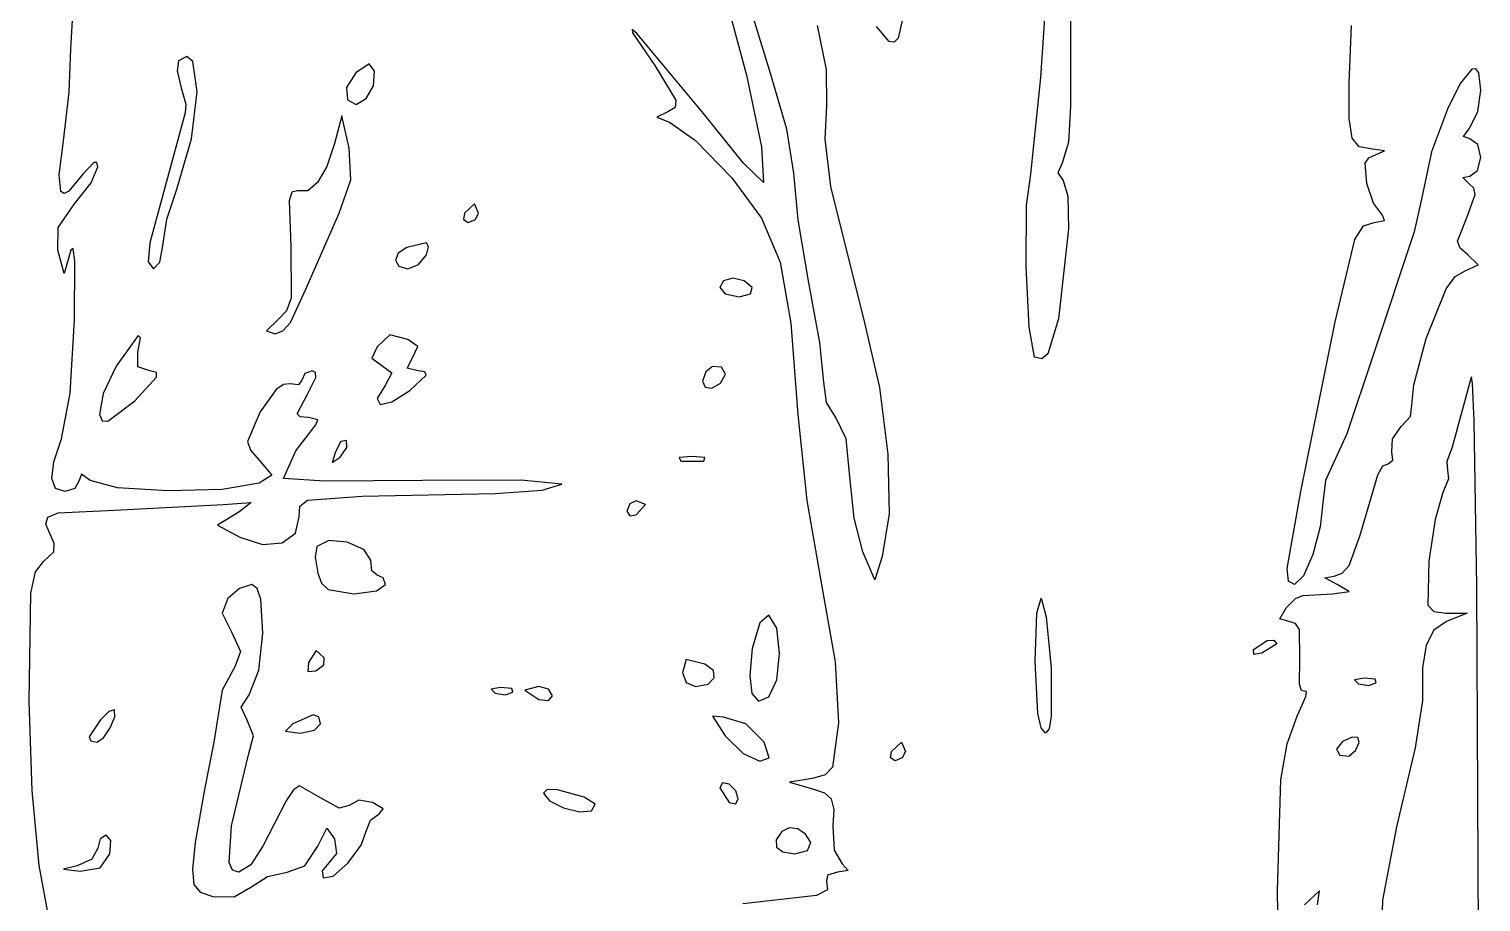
# Model space of a CAD drawing. Extents: x 0 to 282, y 0 to 282.
# Drawn here: x 227 to 282.2, y 194.3 to 227.5 of the extents above; entities that cross this region are included whole.
import ezdxf

# ---------------------------------------------------------------- set-up
doc = ezdxf.new("R2010")
doc.units = 0

msp = doc.modelspace()

# ---------------------------------------------------------------- linework, layer by layer
at = {"layer": 'Layer 1'}
for p, q in [((265.499256, 225.636505), (265.781478, 230.010955)), ((255.198772, 225.883437), (254.105162, 229.446497)), ((266.628146, 229.234843), (266.628146, 224.542893)), ((253.528039, 228.654951), (254.312418, 225.733507)), ((260.248022, 227.919096), (260.076043, 227.140228)), ((228.634574, 226.730102), (228.69631, 227.823713)), ((250.162876, 227.303372), (249.961131, 227.465567)), ((249.961131, 227.465567), (249.984282, 227.337546)), ((249.984282, 227.337546), (250.824334, 226.095104)), ((256.997939, 227.612062), (257.333077, 225.949599)), ((259.732084, 227.002977), (259.255834, 227.576798)), ((277.212828, 225.424908), (277.30874, 227.617094)), ((252.623504, 224.331214), (250.162876, 227.303372)), ((259.92308, 226.987059), (259.732084, 227.002977)), ((260.076043, 227.140228), (259.92308, 226.987059)), ((228.572838, 225.089685), (228.634574, 226.730102)), ((232.728, 226.272), (232.675083, 225.892763)), ((233.049078, 226.434683), (232.727996, 226.272006)), ((232.727996, 226.272006), (232.728, 226.272)), ((233.272595, 226.250508), (233.049078, 226.434683)), ((233.43355, 225.094607), (233.272595, 226.250508)), ((232.675083, 225.892763), (232.833833, 225.24894)), ((239.466, 225.813), (239.108812, 225.261784)), ((239.466004, 225.812994), (239.466, 225.813)), ((239.977532, 226.165773), (239.466004, 225.812994)), ((240.17156, 225.88355), (239.977532, 226.165773)), ((240.135731, 225.32076), (240.17156, 225.88355)), ((250.824334, 226.095104), (251.626905, 224.776599)), ((254.312418, 225.733507), (254.878518, 223.010502)), ((255.842591, 223.678575), (255.198772, 225.883437)), ((257.333077, 225.949599), (257.350717, 224.578172)), ((281.869489, 225.954089), (281.437336, 225.407283)), ((282.029962, 225.971452), (281.869489, 225.954089)), ((282.141239, 225.815183), (282.029962, 225.971452)), ((282.217858, 225.160339), (282.141239, 225.815183)), ((232.833833, 225.24894), (233.010222, 224.627169)), ((239.108812, 225.261784), (239.1485, 224.78994)), ((239.858468, 224.847266), (240.135731, 225.32076)), ((265.1112, 221.967615), (265.499256, 225.636505)), ((277.216687, 224.086007), (277.212828, 225.424908)), ((281.437336, 225.407283), (280.952266, 224.437139)), ((282.102654, 224.346745), (282.217858, 225.160339)), ((228.352352, 223.237602), (228.572838, 225.089685)), ((233.010222, 224.627169), (232.974944, 224.296439)), ((233.224089, 223.310321), (233.43355, 225.094607)), ((239.1485, 224.78994), (239.481986, 224.618512)), ((239.481986, 224.618512), (239.858468, 224.847266)), ((251.626905, 224.776599), (251.598242, 224.502644)), ((257.350717, 224.578172), (257.28402, 223.293291)), ((232.974944, 224.296439), (231.634384, 219.357549)), ((238.936227, 224.190323), (238.654005, 223.131993)), ((239.218449, 222.955603), (238.936227, 224.190323)), ((251.318223, 224.331214), (250.903708, 224.137186)), ((250.903708, 224.137186), (251.388778, 223.943158)), ((251.598242, 224.502644), (251.318223, 224.331214)), ((254.197771, 222.382119), (252.623504, 224.331214)), ((266.628146, 224.542893), (266.548771, 223.189106)), ((277.323072, 223.339111), (277.216687, 224.086007)), ((280.952266, 224.437139), (280.339315, 222.81877)), ((281.798934, 223.731589), (282.102654, 224.346745)), ((251.388778, 223.943158), (252.372147, 223.242014)), ((256.115995, 222.002877), (255.842591, 223.678575)), ((281.560809, 223.400859), (281.798934, 223.731589)), ((228.195256, 221.937836), (228.352352, 223.237602)), ((232.65744, 221.403666), (233.224089, 223.310321)), ((238.654, 223.132), (238.3591, 222.255566)), ((238.654005, 223.131993), (238.654, 223.132)), ((239.275775, 221.747335), (239.218449, 222.955603)), ((252.372147, 223.242014), (253.752388, 221.826488)), ((254.878518, 223.010502), (254.951834, 221.650104)), ((257.28402, 223.293291), (257.505057, 221.495777)), ((266.548771, 223.189106), (266.310646, 222.390943)), ((277.594821, 223.008934), (277.323072, 223.339111)), ((278.094773, 222.920188), (277.594821, 223.008934)), ((278.562204, 222.854042), (278.094773, 222.920188)), ((281.798934, 223.308255), (281.560809, 223.400859)), ((282.103205, 223.100998), (281.798934, 223.308255)), ((282.222268, 222.602699), (282.103205, 223.100998)), ((229.5077, 222.412984), (229.093186, 221.967602)), ((229.619046, 222.409125), (229.5077, 222.412984)), ((229.657631, 222.249824), (229.619046, 222.409125)), ((254.951834, 221.650104), (254.197771, 222.382119)), ((266.310646, 222.390943), (266.143076, 222.016117)), ((277.82137, 222.386612), (277.962482, 222.592215)), ((277.883106, 221.614911), (277.82137, 222.386612)), ((277.962482, 222.592215), (278.235884, 222.708521)), ((278.235884, 222.708521), (278.562204, 222.854042)), ((280.339315, 222.81877), (279.964488, 221.015189)), ((282.089976, 222.1044), (282.222268, 222.602699)), ((228.259749, 221.306144), (228.195256, 221.937836)), ((229.093186, 221.967602), (228.555751, 221.32268)), ((229.401867, 221.636874), (229.657631, 222.249824)), ((238.3591, 222.255566), (238.01459, 221.650332)), ((253.752388, 221.826488), (254.88789, 220.291906)), ((256.279155, 220.225759), (256.115995, 222.002877)), ((264.954655, 220.77754), (265.1112, 221.967615)), ((266.143076, 222.016117), (266.345923, 221.720665)), ((281.529941, 221.835407), (281.798934, 221.897143)), ((281.763656, 221.614921), (281.529941, 221.835407)), ((281.798934, 221.897143), (282.089976, 222.1044)), ((228.378191, 221.234623), (228.259749, 221.306144)), ((228.555751, 221.32268), (228.378191, 221.234623)), ((228.775686, 220.838714), (229.401867, 221.636874)), ((232.287023, 220.261544), (232.65744, 221.403666)), ((237.035633, 221.284874), (236.934209, 220.949183)), ((237.24289, 221.33283), (237.035633, 221.284874)), ((237.637008, 221.33614), (237.24289, 221.33283)), ((238.01459, 221.650332), (237.637008, 221.33614)), ((238.830393, 220.486153), (239.275775, 221.747335)), ((257.505057, 221.495777), (258.797107, 216.323162)), ((266.345923, 221.720665), (266.526722, 221.137478)), ((278.143281, 220.869663), (277.883106, 221.614911)), ((281.95603, 221.436326), (281.763656, 221.614921)), ((282.006191, 221.191587), (281.95603, 221.436326)), ((228.153915, 219.943539), (228.775686, 220.838714)), ((236.934209, 220.949183), (236.995945, 219.21616)), ((243.981056, 220.838778), (243.593, 220.486)), ((244.122167, 220.486), (243.981056, 220.838778)), ((264.943631, 218.453063), (264.954655, 220.77754)), ((266.526722, 221.137478), (266.548771, 219.886219)), ((278.482829, 220.415461), (278.143281, 220.869663)), ((279.964488, 221.015189), (279.682266, 219.780469)), ((281.6931, 220.344921), (282.006191, 221.191587)), ((232.128273, 219.251716), (232.287023, 220.261544)), ((237.560393, 217.593373), (238.830393, 220.486153)), ((243.593, 220.486), (243.557722, 220.243465)), ((243.557722, 220.243465), (243.734111, 220.133222)), ((243.593, 220.486), (243.593, 220.486)), ((243.734111, 220.133222), (244.007514, 220.243465)), ((244.007514, 220.243465), (244.122167, 220.486)), ((254.88789, 220.291906), (255.586831, 218.62503)), ((256.68044, 217.840097), (256.279155, 220.225759)), ((278.165329, 220.133239), (278.562205, 220.208204)), ((278.562205, 220.208204), (278.482829, 220.415461)), ((281.327093, 219.423288), (281.6931, 220.344921)), ((228.140686, 219.074824), (228.153915, 219.943539)), ((266.548771, 219.886219), (266.169534, 216.464275)), ((277.424493, 219.48942), (277.755223, 220.009767)), ((277.755223, 220.009767), (278.165329, 220.133239)), ((279.682266, 219.780469), (278.130046, 215.088519)), ((228.387631, 218.192879), (228.140686, 219.074824)), ((228.634576, 219.074824), (228.387631, 218.192879)), ((228.726078, 219.142619), (228.634576, 219.074824)), ((228.784506, 218.664714), (228.726078, 219.142619)), ((231.634384, 219.357549), (231.572648, 218.638764)), ((232.01803, 218.625535), (232.128273, 219.251716)), ((236.995945, 219.21616), (237.013584, 217.253832)), ((241.406, 219.181), (241.074168, 218.964923)), ((242.146834, 219.35739), (241.406, 219.181)), ((241.406, 219.181), (241.406, 219.181)), ((242.229516, 219.210766), (242.146834, 219.35739)), ((242.146834, 218.898778), (242.229516, 219.210766)), ((276.683659, 216.358519), (277.424493, 219.48942)), ((281.430171, 219.159256), (281.327093, 219.423288)), ((281.728378, 218.898531), (281.430171, 219.159256)), ((228.775687, 216.428984), (228.784506, 218.664714)), ((231.572648, 218.638764), (231.775495, 218.369771)), ((231.775495, 218.369771), (232.01803, 218.625535)), ((241.074168, 218.964923), (240.973847, 218.69593)), ((240.973847, 218.69593), (241.098422, 218.466625)), ((241.441278, 218.369611), (241.846972, 218.528361)), ((241.846972, 218.528361), (242.146834, 218.898778)), ((255.586831, 218.62503), (255.99473, 216.309923)), ((281.622545, 218.298808), (282.112024, 218.519294)), ((282.112024, 218.519294), (281.728378, 218.898531)), ((241.098422, 218.466625), (241.441278, 218.369611)), ((253.788889, 218.016778), (253.436111, 217.919764)), ((254.225452, 217.919764), (253.788889, 218.016778)), ((265.051669, 216.148429), (264.943631, 218.453063)), ((280.894939, 217.60648), (281.247166, 218.079975)), ((281.247166, 218.079975), (281.622545, 218.298808)), ((236.978307, 216.336605), (237.560393, 217.593373)), ((253.436111, 217.919764), (253.295, 217.664)), ((253.295, 217.664), (253.506667, 217.421465)), ((253.295, 217.664), (253.295, 217.664)), ((253.506667, 217.421465), (254.035834, 217.311222)), ((254.035834, 217.311222), (254.467987, 217.421465)), ((254.529723, 217.664), (254.225452, 217.919764)), ((254.467987, 217.421465), (254.529723, 217.664)), ((257.094954, 215.569093), (256.68044, 217.840097)), ((280.140875, 215.723528), (280.894939, 217.60648)), ((237.013584, 217.253832), (236.837195, 216.770416)), ((228.608118, 213.642037), (228.775687, 216.428984)), ((236.502056, 216.42921), (236.065493, 216.019106)), ((236.837195, 216.770416), (236.502056, 216.42921)), ((236.687265, 216.010837), (236.978307, 216.336605)), ((255.99473, 216.309923), (256.257108, 212.830648)), ((258.797107, 216.323162), (259.368166, 213.862536)), ((266.169534, 216.464275), (265.76384, 215.145768)), ((275.378379, 209.902679), (276.683659, 216.358519)), ((231.193033, 215.842394), (230.364005, 214.664996)), ((231.175394, 215.194163), (231.276818, 215.741522)), ((231.276818, 215.741522), (231.193033, 215.842394)), ((236.065493, 216.019106), (236.396223, 215.900043)), ((236.396223, 215.900043), (236.687265, 216.010837)), ((240.753249, 215.864611), (240.276997, 215.406)), ((241.441167, 215.688222), (240.753249, 215.864611)), ((265.252311, 215.017885), (265.051669, 216.148429)), ((231.179803, 214.642947), (231.175394, 215.194163)), ((240.277, 215.406), (240.074153, 214.973847)), ((240.276997, 215.406), (240.277, 215.406)), ((241.820403, 215.414819), (241.441167, 215.688222)), ((241.617556, 214.982666), (241.820403, 215.414819)), ((257.244885, 214.065377), (257.094954, 215.569093)), ((279.673444, 213.964053), (280.140875, 215.723528)), ((230.364, 214.665), (229.861291, 213.628713)), ((230.364005, 214.664996), (230.364, 214.665)), ((231.634005, 214.488607), (231.179803, 214.642947)), ((240.074153, 214.973847), (240.453389, 214.700444)), ((240.453389, 214.700444), (240.828215, 214.422631)), ((241.419119, 214.5902), (241.617556, 214.982666)), ((253.025174, 214.661257), (252.765, 214.454)), ((253.364723, 214.630389), (253.025174, 214.661257)), ((265.534534, 214.951189), (265.252311, 215.017885)), ((265.76384, 215.145768), (265.534534, 214.951189)), ((278.130046, 215.088519), (277.120219, 212.098723)), ((231.06956, 213.359717), (231.894177, 214.254891)), ((231.888114, 214.436241), (231.634005, 214.488607)), ((231.894177, 214.254891), (231.888114, 214.436241)), ((237.418749, 214.135931), (237.282047, 213.959542)), ((237.533402, 214.391695), (237.418749, 214.135931)), ((237.806805, 214.488709), (237.533402, 214.391695)), ((237.630416, 213.606764), (237.943506, 214.246174)), ((237.933033, 214.425319), (237.806805, 214.488709)), ((237.943506, 214.246174), (237.933033, 214.425319)), ((240.828215, 214.422631), (240.5945, 213.95961)), ((241.829223, 214.488777), (241.419119, 214.5902)), ((241.511723, 213.747943), (242.133494, 214.330027)), ((242.092153, 214.452397), (241.829223, 214.488777)), ((242.133494, 214.330027), (242.092153, 214.452397)), ((252.765, 214.454), (252.639874, 214.10012)), ((252.639874, 214.10012), (252.742951, 213.871916)), ((252.765, 214.454), (252.765, 214.454)), ((253.329445, 214.030666), (253.519063, 214.370215)), ((253.519063, 214.370215), (253.364723, 214.630389)), ((281.834214, 214.206672), (281.128658, 211.596112)), ((281.866857, 214.26571), (281.834214, 214.206672)), ((281.898569, 214.010969), (281.866857, 214.26571)), ((228.281798, 211.913424), (228.608118, 213.642037)), ((229.861291, 213.628713), (229.729, 212.83055)), ((236.435381, 213.783154), (235.831248, 212.93649)), ((236.719257, 213.978284), (236.435381, 213.783154)), ((236.960138, 213.99482), (236.719257, 213.978284)), ((237.282047, 213.959542), (236.960138, 213.99482)), ((237.23795, 212.861521), (237.630416, 213.606764)), ((240.5945, 213.95961), (240.281409, 213.440364)), ((240.832625, 213.314686), (241.511723, 213.747943)), ((252.742951, 213.871916), (252.998164, 213.828921)), ((252.998164, 213.828921), (253.329445, 214.030666)), ((257.355128, 213.289263), (257.244885, 214.065377)), ((259.368166, 213.862536), (259.68787, 211.322535)), ((279.57643, 213.077698), (279.673444, 213.964053)), ((281.958789, 212.588268), (281.898569, 214.010969)), ((230.042091, 212.579196), (231.06956, 213.359717)), ((240.281409, 213.440364), (240.391653, 213.218775)), ((240.391653, 213.218775), (240.832625, 213.314686)), ((257.703496, 212.724817), (257.355128, 213.289263)), ((279.541152, 212.764608), (279.57643, 213.077698)), ((229.729, 212.83055), (229.82436, 212.590771)), ((229.82436, 212.590771), (230.042091, 212.579196)), ((235.831248, 212.93649), (235.350588, 211.8076)), ((237.185036, 211.459231), (237.947916, 212.442597)), ((237.347642, 212.748521), (237.23795, 212.861521)), ((237.665694, 212.724819), (237.347642, 212.748521)), ((238.018471, 212.636625), (237.665694, 212.724819)), ((237.947916, 212.442597), (238.018471, 212.636625)), ((256.257108, 212.830648), (256.609886, 209.56745)), ((258.100371, 211.913429), (257.703496, 212.724817)), ((279.188374, 212.372142), (279.541152, 212.764608)), ((282.06352, 206.28676), (281.958789, 212.588268)), ((227.991307, 211.033687), (228.281798, 211.913424)), ((258.232663, 210.467037), (258.100371, 211.913429)), ((277.120219, 212.098723), (276.507266, 210.749349)), ((278.835596, 211.419641), (278.866464, 211.90912)), ((278.866464, 211.90912), (279.188374, 212.372142)), ((235.350588, 211.8076), (235.459177, 211.477973)), ((235.459177, 211.477973), (235.79597, 211.10204)), ((236.713196, 210.396487), (237.185036, 211.459231)), ((238.69, 211.42), (238.566528, 211.009896)), ((238.901667, 211.803645), (238.69, 211.419999)), ((238.69, 211.419999), (238.69, 211.42)), ((238.866389, 211.208333), (239.122153, 211.57875)), ((239.113334, 211.843333), (238.901667, 211.803645)), ((239.122153, 211.57875), (239.113334, 211.843333)), ((259.68787, 211.322535), (259.729762, 209.060345)), ((278.870874, 211.097731), (278.835596, 211.419641)), ((281.128658, 211.596112), (280.921401, 211.049306)), ((227.915791, 210.405302), (227.991307, 211.033687)), ((235.79597, 211.10204), (236.27222, 210.528776)), ((238.566528, 211.009896), (238.866389, 211.208333)), ((252.236334, 211.243389), (251.746855, 211.194882)), ((251.746855, 211.194882), (251.813, 211.067)), ((251.813, 211.067), (252.694945, 211.067)), ((251.813, 211.067), (251.813, 211.067)), ((252.730223, 211.194882), (252.236334, 211.243389)), ((252.694945, 211.067), (252.730223, 211.194882)), ((278.297613, 210.542105), (278.489435, 210.88882)), ((278.489435, 210.88882), (278.694485, 210.96103)), ((278.694485, 210.96103), (278.870874, 211.097731)), ((280.921401, 211.049306), (280.952269, 210.714167)), ((228.058556, 210.028271), (227.915791, 210.405302)), ((228.952076, 210.325928), (228.793326, 210.021657)), ((229.044681, 210.564053), (228.952076, 210.325928)), ((229.37541, 210.325928), (229.044681, 210.564053)), ((230.413348, 210.051423), (229.37541, 210.325928)), ((235.79597, 210.220095), (234.380999, 209.978663)), ((236.27222, 210.528776), (235.79597, 210.220095)), ((238.274238, 210.295064), (236.713196, 210.396487)), ((242.004866, 210.325932), (238.274238, 210.295064)), ((245.748723, 210.334751), (242.004866, 210.325932)), ((247.296536, 210.184821), (245.748723, 210.334751)), ((258.400232, 208.892766), (258.232663, 210.467037)), ((276.313239, 210.326015), (276.225044, 209.585179)), ((276.507266, 210.749349), (276.313239, 210.326015)), ((277.636155, 208.24464), (278.297613, 210.542105)), ((280.983137, 210.383438), (280.77588, 209.8675)), ((280.952269, 210.714167), (280.983137, 210.383438)), ((228.422909, 209.902594), (228.058556, 210.028271)), ((228.793326, 210.021657), (228.422909, 209.902594)), ((232.334335, 209.929053), (230.413348, 210.051423)), ((234.380999, 209.978663), (232.334335, 209.929053)), ((237.626006, 209.576279), (239.711806, 209.72621)), ((239.711806, 209.72621), (244.756536, 209.832043)), ((244.756536, 209.832043), (246.542472, 209.955515)), ((246.542472, 209.955515), (247.296536, 210.184821)), ((274.858031, 206.98785), (275.378379, 209.902679)), ((280.77588, 209.8675), (280.484838, 208.840032)), ((228.153915, 209.091207), (230.292635, 209.197041)), ((230.292635, 209.197041), (234.420135, 209.408708)), ((235.019858, 209.126486), (234.208469, 208.632597)), ((234.420135, 209.408708), (235.48729, 209.492492)), ((235.48729, 209.492492), (235.019858, 209.126486)), ((237.312916, 208.950098), (237.335515, 209.349178)), ((237.335515, 209.349178), (237.626006, 209.576279)), ((249.877243, 209.435403), (249.767, 209.162)), ((249.767, 209.162), (249.877243, 208.985611)), ((249.767, 209.162), (249.767, 209.162)), ((250.119778, 209.550056), (249.877243, 209.435403)), ((250.472556, 209.408945), (250.119778, 209.550056)), ((250.119778, 209.020889), (250.472556, 209.408945)), ((256.609886, 209.56745), (257.174331, 206.304258)), ((276.225044, 209.585179), (276.113699, 208.562675)), ((227.682075, 208.667874), (227.757591, 208.92915)), ((227.999575, 207.92704), (227.682075, 208.667874)), ((227.757591, 208.92915), (228.153915, 209.091207)), ((234.208469, 208.632597), (235.055136, 208.173986)), ((237.168496, 208.322814), (237.312916, 208.950098)), ((249.877243, 208.985611), (250.119778, 209.020889)), ((258.726552, 207.609537), (258.400232, 208.892766)), ((259.729762, 209.060345), (259.467385, 207.433152)), ((276.113699, 208.562675), (275.836989, 207.517019)), ((280.484838, 208.840032), (280.246713, 207.25694)), ((235.055136, 208.173986), (235.91393, 207.888456)), ((236.660276, 207.953499), (237.168496, 208.322814)), ((238.442614, 208.04689), (237.984003, 207.821996)), ((239.139349, 207.980745), (238.442614, 208.04689)), ((277.208412, 207.098114), (277.636155, 208.24464)), ((227.611519, 207.256762), (227.990755, 207.618359)), ((227.990755, 207.618359), (227.999575, 207.92704)), ((235.91393, 207.888456), (236.660276, 207.953499)), ((237.984, 207.822), (237.922264, 207.416305)), ((237.984003, 207.821996), (237.984, 207.822)), ((239.769939, 207.702933), (239.139349, 207.980745)), ((240.030113, 207.292829), (239.769939, 207.702933)), ((259.185163, 206.551207), (258.726552, 207.609537)), ((275.836989, 207.517019), (275.480904, 206.702873)), ((227.295121, 206.860986), (227.611519, 207.256762)), ((237.922264, 207.416305), (238.019278, 206.79894)), ((240.074211, 206.891544), (240.030113, 207.292829)), ((259.467385, 207.433152), (259.185163, 206.551207)), ((274.902129, 206.494513), (274.858031, 206.98785)), ((276.946585, 206.80597), (277.208412, 207.098114)), ((280.246713, 207.25694), (280.207026, 205.594471)), ((227.117629, 206.048493), (227.295121, 206.860986)), ((235.514223, 206.375178), (235.042382, 206.216428)), ((235.718035, 206.222284), (235.514223, 206.375178)), ((238.019278, 206.79894), (238.164799, 206.424664)), ((238.164799, 206.424664), (238.416152, 206.185988)), ((240.277058, 206.728384), (240.074211, 206.891544)), ((240.246187, 206.133071), (240.594558, 206.375606)), ((240.501954, 206.63137), (240.277058, 206.728384)), ((240.594558, 206.375606), (240.501954, 206.63137)), ((275.131434, 206.374899), (274.902129, 206.494513)), ((275.480904, 206.702873), (275.131434, 206.374899)), ((276.291189, 206.626274), (276.648377, 206.69242)), ((276.75421, 206.37492), (276.291189, 206.626274)), ((276.648377, 206.69242), (276.946585, 206.80597)), ((277.208412, 206.105927), (276.75421, 206.37492)), ((227.047074, 201.929812), (227.117629, 206.048493)), ((234.597, 205.846), (234.389743, 205.290375)), ((235.042382, 206.216428), (234.597, 205.846011)), ((234.597, 205.846011), (234.597, 205.846)), ((235.854874, 205.813489), (235.718035, 206.222284)), ((235.937557, 204.527502), (235.854874, 205.813489)), ((238.416152, 206.185988), (239.395108, 206.022828)), ((239.395108, 206.022828), (240.246187, 206.133071)), ((257.174331, 206.304258), (257.67704, 203.433527)), ((265.351024, 205.288399), (265.507569, 205.850088)), ((265.507569, 205.850088), (265.703802, 205.148391)), ((274.813931, 205.492975), (275.171119, 205.841343)), ((275.171119, 205.841343), (275.448931, 205.951586)), ((275.448931, 205.951586), (276.577821, 206.022142)), ((276.577821, 206.022142), (277.208412, 206.105927)), ((282.186992, 181.433572), (282.06352, 206.28676)), ((234.389743, 205.290375), (234.738111, 204.576)), ((265.287083, 203.446789), (265.351024, 205.288399)), ((274.575806, 205.069641), (274.813931, 205.492975)), ((280.207026, 205.594471), (280.430268, 205.346976)), ((280.430268, 205.346976), (280.881713, 205.28138)), ((280.881713, 205.28138), (281.693102, 205.28138)), ((281.693102, 205.28138), (280.91699, 204.96388)), ((254.820042, 204.919958), (254.529, 203.941)), ((255.164, 205.211), (254.820042, 204.919958)), ((255.461656, 204.711047), (255.164, 205.211)), ((255.560875, 203.751379), (255.461656, 204.711047)), ((265.703802, 205.148391), (265.886806, 203.199844)), ((274.919764, 204.963808), (274.575806, 205.069641)), ((275.179387, 204.897111), (274.919764, 204.963808)), ((275.329869, 204.668357), (275.179387, 204.897111)), ((280.91699, 204.96388), (280.43633, 204.634254)), ((234.738111, 204.576), (235.086479, 203.830756)), ((235.782114, 203.115838), (235.937557, 204.527502)), ((273.577531, 203.905405), (274.097878, 204.249364)), ((274.097878, 204.249364), (274.351437, 204.252671)), ((274.351437, 204.252671), (274.459476, 204.117072)), ((275.343098, 203.552698), (275.329869, 204.668357)), ((280.43633, 204.634254), (280.140879, 204.073118)), ((235.086479, 203.830756), (234.879222, 203.27072)), ((237.953631, 203.870612), (237.666999, 203.412)), ((238.266722, 203.588389), (237.953631, 203.870612)), ((254.529, 203.941), (254.434742, 202.910228)), ((254.529, 203.941), (254.529, 203.941)), ((255.461656, 202.745409), (255.560875, 203.751379)), ((273.59076, 203.715788), (273.577531, 203.905405)), ((273.895031, 203.764294), (273.59076, 203.715788)), ((274.459476, 204.117072), (273.895031, 203.764294)), ((274.459476, 204.117072), (274.459476, 204.117072)), ((280.140879, 204.073118), (280.004177, 203.20771)), ((234.879222, 203.27072), (234.385333, 202.353497)), ((235.40839, 202.177118), (235.782114, 203.115838)), ((237.667, 203.412), (237.636132, 203.068042)), ((237.636132, 203.068042), (237.949222, 203.0945)), ((237.666999, 203.412), (237.667, 203.412)), ((237.949222, 203.0945), (238.253493, 203.314986)), ((238.253493, 203.314986), (238.266722, 203.588389)), ((252.015291, 203.526708), (251.883, 203.024)), ((252.729667, 203.3415), (252.015291, 203.526708)), ((253.051577, 203.105029), (252.729667, 203.3415)), ((253.082445, 202.825562), (253.051577, 203.105029)), ((257.67704, 203.433527), (257.809331, 201.118418)), ((265.388506, 201.466822), (265.287083, 203.446789)), ((265.886806, 203.199849), (265.886806, 201.369812)), ((265.886806, 203.199844), (265.886806, 203.199849)), ((275.325459, 202.591381), (275.343098, 203.552698)), ((280.004177, 203.20771), (279.999767, 201.96527)), ((246.415167, 202.494111), (245.886, 202.353)), ((246.785584, 202.397097), (246.415167, 202.494111)), ((251.883, 203.024), (252.024111, 202.653583)), ((251.883, 203.024), (251.883, 203.024)), ((252.024111, 202.653583), (252.376889, 202.494833)), ((252.376889, 202.494833), (252.84873, 202.592398)), ((252.84873, 202.592398), (253.082445, 202.825562)), ((254.434742, 202.910228), (254.515771, 202.230028)), ((255.164, 202.10655), (255.461656, 202.745409)), ((275.40263, 202.352154), (275.325459, 202.591381)), ((277.777667, 202.811667), (277.420479, 202.745521)), ((277.420479, 202.745521), (277.566, 202.6)), ((277.566, 202.6), (277.954056, 202.538264)), ((277.566, 202.6), (277.566, 202.6)), ((278.20541, 202.776389), (277.777667, 202.811667)), ((277.954056, 202.538264), (278.236278, 202.635278)), ((278.236278, 202.635278), (278.20541, 202.776389)), ((234.385333, 202.353497), (234.067833, 200.377937)), ((235.108529, 201.714097), (235.40839, 202.177118)), ((244.968667, 202.459667), (244.611479, 202.393521)), ((244.611479, 202.393521), (244.757, 202.248)), ((244.757, 202.248), (245.145056, 202.186264)), ((244.757, 202.248), (244.757, 202.248)), ((245.39641, 202.424389), (244.968667, 202.459667)), ((245.145056, 202.186264), (245.427278, 202.283278)), ((245.427278, 202.283278), (245.39641, 202.424389)), ((245.886, 202.353), (246.415167, 202.000222)), ((245.886, 202.353), (245.886, 202.353)), ((246.415167, 202.000222), (246.785584, 201.964944)), ((246.944334, 202.141333), (246.785584, 202.397097)), ((246.785584, 201.964944), (246.944334, 202.141333)), ((254.515771, 202.230028), (254.762164, 201.946701)), ((254.762164, 201.946701), (255.164, 202.10655)), ((275.237265, 201.365477), (275.563585, 202.119539)), ((275.519487, 202.317978), (275.40263, 202.352154)), ((275.594453, 202.303093), (275.519487, 202.317978)), ((275.563585, 202.119539), (275.594453, 202.303093)), ((279.999767, 201.96527), (279.717545, 200.1661)), ((227.164484, 198.550308), (227.047074, 201.929812)), ((230.0815, 201.551317), (229.764, 201.224997)), ((230.293167, 201.613053), (230.0815, 201.551317)), ((230.302538, 201.345713), (230.293167, 201.613053)), ((235.337834, 201.224617), (235.108529, 201.714097)), ((237.847522, 201.426958), (237.067004, 201.083)), ((238.054227, 201.340969), (237.847522, 201.426958)), ((265.510325, 200.921671), (265.388506, 201.466822)), ((229.764, 201.225), (229.336257, 200.59)), ((229.764, 201.224997), (229.764, 201.225)), ((229.871487, 200.546453), (230.130007, 200.929547)), ((230.130007, 200.929547), (230.302538, 201.345713)), ((235.580369, 200.629307), (235.337834, 201.224617)), ((237.067, 201.083), (236.798006, 200.800778)), ((237.067004, 201.083), (237.067, 201.083)), ((237.349222, 200.730222), (237.896028, 200.840465)), ((237.896028, 200.840465), (238.125334, 201.083)), ((238.125334, 201.083), (238.054227, 201.340969)), ((253.435447, 201.330556), (253.020933, 201.374653)), ((253.020933, 201.374653), (253.506003, 200.625)), ((254.282114, 201.083611), (253.435447, 201.330556)), ((254.98767, 200.378055), (254.282114, 201.083611)), ((257.809331, 201.118418), (257.580026, 199.438311)), ((265.675139, 200.730399), (265.510325, 200.921671)), ((265.80743, 200.893009), (265.675139, 200.730399)), ((265.886806, 201.369812), (265.80743, 200.893009)), ((274.85858, 200.319266), (275.237265, 201.365477)), ((229.336257, 200.59), (229.391929, 200.43125)), ((229.391929, 200.43125), (229.622889, 200.378333)), ((229.622889, 200.378333), (229.871487, 200.546453)), ((234.067833, 200.377937), (233.715055, 198.578767)), ((235.373112, 199.848787), (235.580369, 200.629307)), ((236.798006, 200.800778), (237.349222, 200.730222)), ((253.506, 200.625), (254.179034, 199.951415)), ((253.506003, 200.625), (253.506, 200.625)), ((255.167915, 199.781642), (254.98767, 200.378055)), ((259.819009, 200.024848), (260.207065, 200.377626)), ((260.207065, 200.377626), (260.348176, 200.024848)), ((274.615494, 198.948942), (274.85858, 200.319266)), ((276.966, 200.413), (276.727875, 200.121958)), ((276.966001, 200.413), (276.966, 200.413)), ((277.325945, 200.57616), (276.966001, 200.413)), ((277.543675, 200.554111), (277.325945, 200.57616)), ((277.45989, 200.060222), (277.59604, 200.373312)), ((277.59604, 200.373312), (277.543675, 200.554111)), ((234.738112, 197.202947), (235.373112, 199.848787)), ((254.179034, 199.951415), (254.815687, 199.654862)), ((254.815687, 199.654862), (255.167915, 199.781642)), ((259.78373, 199.782314), (259.819009, 200.024848)), ((259.96012, 199.67207), (259.78373, 199.782314)), ((260.233523, 199.782314), (259.96012, 199.67207)), ((260.348176, 200.024848), (260.233523, 199.782314)), ((260.348176, 200.024848), (260.348176, 200.024848)), ((276.727875, 200.121958), (276.860167, 199.883833)), ((276.860167, 199.883833), (277.199716, 199.852965)), ((277.199716, 199.852965), (277.45989, 200.060222)), ((279.717545, 200.1661), (279.011989, 197.16749)), ((257.580026, 199.438311), (257.303315, 199.139001)), ((237.326622, 198.724299), (237.097867, 198.573817)), ((238.124782, 198.261278), (237.326622, 198.724299)), ((253.405243, 198.838618), (253.295, 198.649)), ((253.295, 198.649), (253.647778, 198.084555)), ((253.295, 198.649), (253.295, 198.649)), ((253.647778, 198.790111), (253.405243, 198.838618)), ((253.903542, 198.534347), (253.647778, 198.790111)), ((256.821553, 199.001748), (255.939608, 198.860637)), ((255.939608, 198.860637), (256.821553, 198.613692)), ((257.303315, 199.139001), (256.821553, 199.001748)), ((274.496431, 194.733247), (274.615494, 198.948942)), ((227.430722, 195.69005), (227.164484, 198.550308)), ((233.715055, 198.578767), (233.362277, 196.567937)), ((236.819502, 198.155445), (235.937557, 196.426835)), ((237.097867, 198.573817), (236.819502, 198.155445)), ((238.830336, 197.868813), (238.124782, 198.261278)), ((239.579989, 198.177493), (239.218392, 197.979056)), ((240.100337, 198.084889), (239.579989, 198.177493)), ((240.501622, 197.846763), (240.100337, 198.084889)), ((246.592, 198.438), (246.824062, 198.154675)), ((246.592008, 198.438), (246.592, 198.438)), ((246.725402, 198.56478), (246.592008, 198.438)), ((247.077076, 198.579111), (246.725402, 198.56478)), ((246.824062, 198.154675), (247.363703, 197.891194)), ((248.144228, 198.296889), (247.077076, 198.579111)), ((248.563151, 198.032306), (248.144228, 198.296889)), ((253.647778, 198.084555), (253.903542, 198.036048)), ((254.000556, 198.225666), (253.903542, 198.534347)), ((253.903542, 198.036048), (254.000556, 198.225666)), ((256.821553, 198.613692), (257.270243, 198.462659)), ((257.270243, 198.462659), (257.527109, 198.225637)), ((257.527109, 198.225637), (257.625226, 197.829865)), ((239.218392, 197.979056), (238.830336, 197.868813)), ((240.025373, 197.41461), (240.347282, 197.661555)), ((240.347282, 197.661555), (240.501622, 197.846763)), ((247.363703, 197.891194), (247.976104, 197.733547)), ((247.976104, 197.733547), (248.42645, 197.767722)), ((248.42645, 197.767722), (248.563151, 198.032306)), ((257.625226, 197.829865), (257.597665, 197.202582)), ((234.654327, 195.805064), (234.738112, 197.202947)), ((238.018945, 196.426828), (238.362904, 197.110335)), ((238.362904, 197.110335), (238.653945, 196.70905)), ((239.669287, 196.46266), (239.888671, 197.061832)), ((239.888671, 197.061832), (240.025373, 197.41461)), ((255.658, 196.991), (255.437514, 196.665232)), ((255.658002, 196.991001), (255.658, 196.991)), ((255.938018, 197.128254), (255.658002, 196.991001)), ((256.257723, 197.083605), (255.938018, 197.128254)), ((256.550969, 196.886821), (256.257723, 197.083605)), ((257.597665, 197.202582), (257.641762, 196.28095)), ((279.011989, 197.16749), (278.482822, 194.38054)), ((229.750604, 196.708778), (229.658, 196.356)), ((229.9755, 196.849889), (229.750604, 196.708778)), ((230.151889, 196.642632), (229.9755, 196.849889)), ((230.116611, 196.144333), (230.151889, 196.642632)), ((233.362277, 196.567937), (233.263609, 195.54874)), ((235.937557, 196.426835), (235.478945, 195.721279)), ((237.529463, 195.681585), (238.018945, 196.426828)), ((238.653945, 196.70905), (238.73332, 196.157834)), ((239.165474, 195.787419), (239.669287, 196.46266)), ((255.437514, 196.665232), (255.455153, 196.395687)), ((256.751612, 196.567667), (256.550969, 196.886821)), ((256.62373, 196.263396), (256.751612, 196.567667)), ((229.428694, 195.941486), (228.881888, 195.685722)), ((229.658, 196.356), (229.428694, 195.941486)), ((229.658, 196.356), (229.658, 196.356)), ((229.750603, 195.610756), (230.116611, 196.144333)), ((238.73332, 196.157834), (238.442278, 195.791827)), ((255.455153, 196.395687), (255.697687, 196.212133)), ((255.697687, 196.212133), (256.151889, 196.144333)), ((256.151889, 196.144333), (256.62373, 196.263396)), ((257.641762, 196.28095), (257.950443, 195.756192)), ((227.796178, 193.709534), (227.430722, 195.69005)), ((228.881888, 195.685722), (228.352721, 195.55343)), ((228.352721, 195.55343), (228.987721, 195.474055)), ((228.987721, 195.474055), (229.750603, 195.610756)), ((233.263609, 195.54874), (233.31377, 194.976026)), ((234.772838, 195.521188), (234.654327, 195.805064)), ((235.020334, 195.439057), (234.772838, 195.521188)), ((235.478945, 195.721279), (235.020334, 195.439057)), ((236.113945, 195.27589), (236.854775, 195.43905)), ((236.854775, 195.43905), (237.529463, 195.681585)), ((238.442278, 195.791827), (238.190923, 195.496375)), ((238.190923, 195.496375), (238.230611, 195.227382)), ((238.608745, 195.290773), (239.165474, 195.787419)), ((257.390408, 195.328449), (257.35072, 195.085914)), ((257.774054, 195.438692), (257.390408, 195.328449)), ((258.179749, 195.504838), (257.774054, 195.438692)), ((257.950443, 195.756192), (258.179749, 195.504838)), ((233.31377, 194.976026), (233.555754, 194.68774)), ((234.848354, 194.499778), (235.478945, 194.874605)), ((235.478945, 194.874605), (236.113945, 195.27589)), ((238.230611, 195.227382), (238.608745, 195.290773)), ((257.385447, 194.775029), (256.967074, 194.556748)), ((257.35072, 195.085914), (257.385447, 194.775029)), ((233.555754, 194.68774), (234.032555, 194.521827)), ((234.032555, 194.521827), (234.848354, 194.499778)), ((256.967074, 194.556748), (254.17572, 194.239247)), ((274.571397, 188.85949), (274.496431, 194.733247)), ((276.084445, 194.733167), (275.52, 194.204)), ((276.013889, 194.204), (276.084445, 194.733167)), ((278.482822, 194.38054), (278.35935, 190.279498))]:
    msp.add_line(p, q, dxfattribs=at)

doc.saveas('drawing.dxf')
